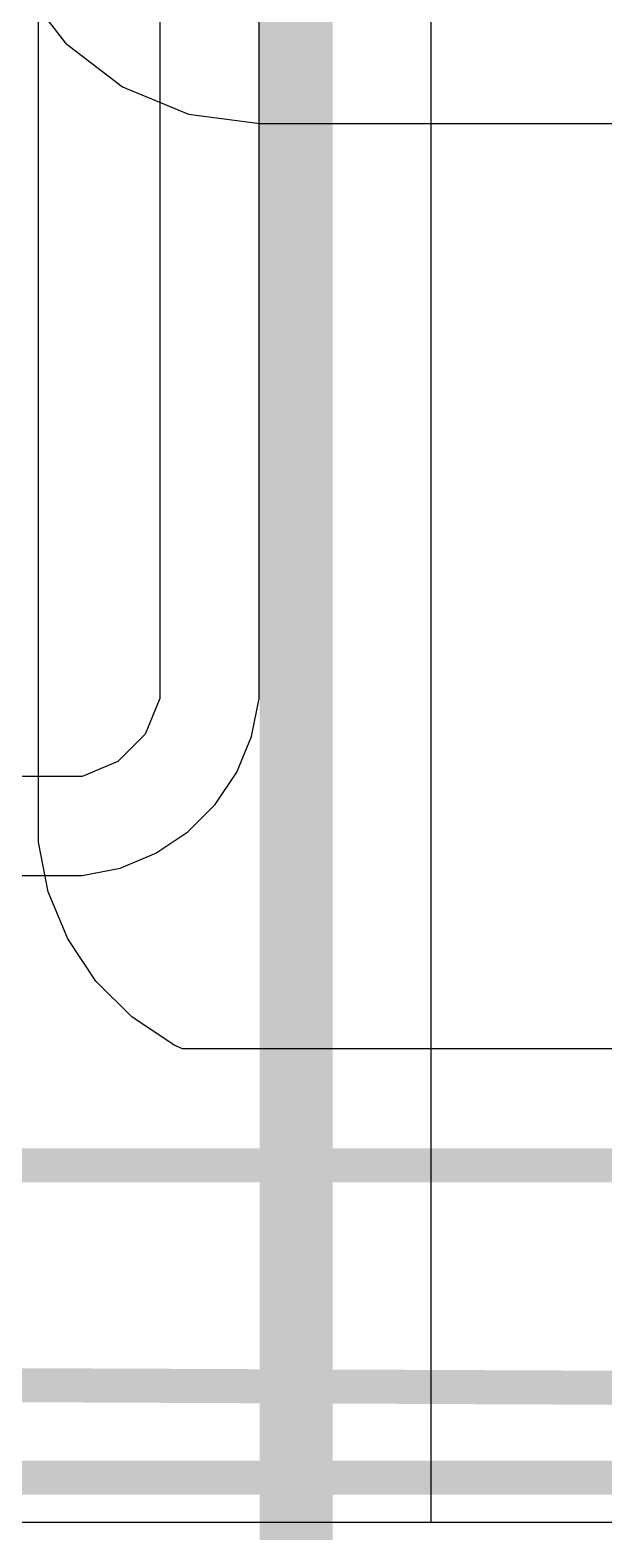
# Model space of a CAD drawing. Header units: inches. Extents: x -2 to 5376, y -4 to 5426.
# Drawn here: x 103.97 to 106.97, y 39.14 to 46.98 of the extents above; entities that cross this region are included whole.
import ezdxf

# ---------------------------------------------------------------- set-up
doc = ezdxf.new("R2010")
doc.units = ezdxf.units.IN
for name, color, linetype in [('Bottom Layer', 5, 'Continuous'), ('Layer 1', 16, 'Continuous'), ('Layer 2', 76, 'Continuous'), ('Top Layer', 1, 'Continuous')]:
    doc.layers.add(name, color=color, linetype=linetype)

msp = doc.modelspace()

# ---------------------------------------------------------------- linework, layer by layer
at = {"layer": 'Bottom Layer'}
for p, q in [((106.0637, 39.1854), (106.0637, 51.6128)), ((108.2336, 39.1854), (106.0637, 39.1854))]:
    msp.add_line(p, q, dxfattribs=at)
msp.add_lwpolyline([(105.3592, 29.6926, 0.381, 0.381, 0), (105.3592, 51.6128, 0.381, 0.381, 0)], format="xyseb", dxfattribs=at)
at = {"layer": 'Layer 1'}
for p, q in [((103.9263, 47.21), (104.1543, 46.9128)), ((104.1543, 46.9128), (104.4515, 46.6848)), ((104.4515, 46.6848), (104.7976, 46.5414)), ((104.7976, 46.5414), (105.169, 46.4925)), ((105.169, 46.4925), (105.169, 46.4931)), ((105.169, 46.4931), (108.9775, 46.4931)), ((109.216, 39.1854), (93.3047, 39.1854))]:
    msp.add_line(p, q, dxfattribs=at)
at = {"layer": 'Layer 2'}
for p, q in [((104.013, 42.8719), (104.013, 60.452)), ((104.013, 42.7393), (104.013, 42.8719)), ((104.0647, 42.4792), (104.013, 42.7393)), ((104.1662, 42.2342), (104.0647, 42.4792)), ((104.3135, 42.0137), (104.1662, 42.2342)), ((104.501, 41.8262), (104.3135, 42.0137)), ((104.7215, 41.6789), (104.501, 41.8262)), ((104.7659, 41.6605), (104.7215, 41.6789)), ((113.6268, 41.6605), (104.7659, 41.6605))]:
    msp.add_line(p, q, dxfattribs=at)
for points in [[(100.3239, 41.0519, 0.1778, 0.1778, 0), (119.9948, 41.0519, 0.1778, 0.1778, 0)], [(99.7534, 39.9204, 0.1778, 0.1778, 0), (107.9903, 39.8853, 0.1778, 0.1778, 0)], [(97.2316, 39.4204, 0.1778, 0.1778, 0), (119.2131, 39.4204, 0.1778, 0.1778, 0)]]:
    msp.add_lwpolyline(points, format="xyseb", dxfattribs=at)
at = {"layer": 'Top Layer'}
for p, q in [((104.648, 48.1443), (104.648, 43.5905)), ((105.166, 43.5905), (105.166, 48.1151)), ((104.648, 43.5905), (104.648, 43.4894)), ((105.166, 43.4894), (105.166, 43.5905)), ((104.648, 43.4894), (104.5707, 43.3027)), ((105.1265, 43.2912), (105.166, 43.4894)), ((104.5707, 43.3027), (104.4278, 43.1598)), ((105.0492, 43.1045), (105.1265, 43.2912)), ((104.4278, 43.1598), (104.241, 43.0825)), ((104.14, 43.0825), (101.4693, 43.0825)), ((104.241, 43.0825), (104.14, 43.0825)), ((104.14, 43.0825), (104.14, 43.0825)), ((104.9369, 42.9365), (105.0492, 43.1045)), ((104.794, 42.7936), (104.9369, 42.9365)), ((104.626, 42.6813), (104.794, 42.7936)), ((104.4393, 42.604), (104.626, 42.6813)), ((104.241, 42.5645), (104.4393, 42.604)), ((104.4393, 42.604), (104.4393, 42.604)), ((101.4697, 42.5645), (104.241, 42.5645)), ((109.216, 39.1854), (88.8238, 39.1854))]:
    msp.add_line(p, q, dxfattribs=at)

doc.saveas('drawing.dxf')
